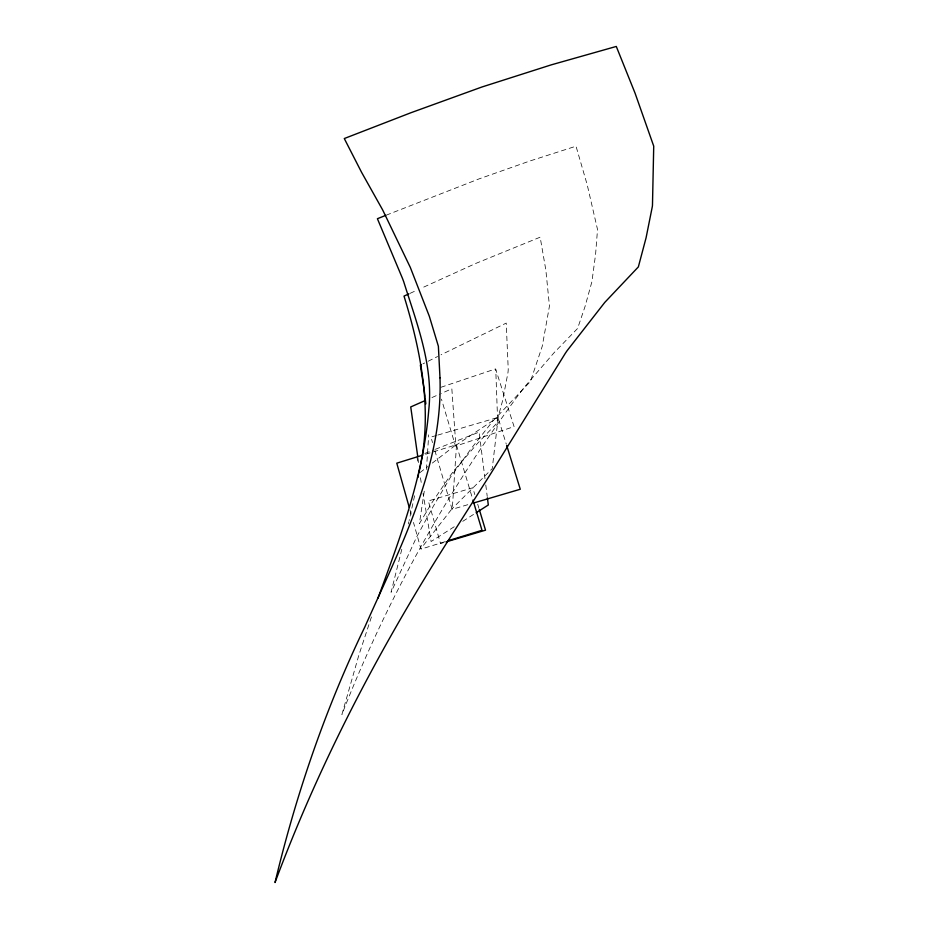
<?xml version="1.0" encoding="UTF-8"?>
<svg xmlns="http://www.w3.org/2000/svg" width="929" height="929" viewBox="0 0 929 929"><rect width="100%" height="100%" fill="white"/><g stroke="black" fill="none" stroke-linecap="round" stroke-linejoin="round"><path stroke-width="0.7" stroke-dasharray="4.64 3.48" d="M456.511 445.165L452.33 508.326L420.86 548.656M426.457 469.459L428.49 438.14A168.068 137.689 -40.1 0 0 428.466 434.853M498.153 417.911L492.242 468.622L451.958 508.837M424.263 491.197L419.409 523.584L431.695 503.088L449.357 476.821A175.674 160.938 -26.6 0 1 454.118 470.538L477.471 443.447L496.307 423.821L502.659 400.445L507.989 372.494A87.256 72.613 -31.1 0 0 508.233 369.359L506.224 323.095L441.054 354.785M414.601 495.761L409.132 520.6M408.284 523.991L408.853 521.726M401.804 549.318L391.063 592.284L416.703 536.869L433.286 506.305L450.693 476.856L471.653 447.975L492.962 420.953L530.459 381.436L542.257 346.227L549.457 306.094L545.869 270.188L540.155 237.185L475.729 263.453L422.103 287.839M371.426 616.984L358.699 655.665L341.918 714.459C386.952 599.031 447.778 489.978 521.726 390.586A182.56 161.367 -10.1 0 1 524.815 386.638L553.916 352.892L577.594 328.448L584.968 306.756L591.924 281.661L595.582 254.349L597.521 229.475L587.186 184.697L576.015 146.201L529.216 161.216L479.155 178.856L386.778 214.959M420.013 472.559L427.839 466.521M432.322 463.072L455.825 444.968L451.842 388.775L441.24 393.455M455.384 445.618L497.514 417.539L495.761 369.463M454.235 526.755L431.114 541.526L423.055 493.38M462.758 521.32L474.916 513.54M422.939 363.854L424.658 362.984M428.106 361.265L437.594 356.515M410.084 293.343L417.307 290.034M431.95 397.554L439.905 394.047M424.832 453.445L434.098 449.799M435.422 449.276L479.132 432.101L485.066 479.259M440.88 387.3L495.587 368.906L514.074 426.608L455.547 446.152L441.449 399.145M425.645 454.246L456.383 444.736L472.547 498.71M444.875 541.746L420.988 549.12L413.486 522.47M443.249 542.722L440.52 543.535L428.304 500.952L472.768 487.783L474.824 494.623M467.798 504.702L452.109 509.324L434.958 450.879M436.467 435.457L430.917 437.083L432.531 442.599M437.849 435.051L498.002 417.423L506.235 443.981M477.703 504.192L478.946 508.302M409.991 510.056L411.152 514.19M416.889 456.569L418.073 463.652M420.442 477.808L421.627 484.892M417.992 458.299L418.596 462.572M485.786 484.984L487.226 496.411"/><path stroke-width="1.39" d="M418.689 473.407C433.286 414.206 421.569 353.241 404.022 296.107L408.865 293.889M417.969 477.425L418.514 474.417M377.94 598.253C400.411 537.264 423.531 475.253 428.757 409.944C433.588 365.852 416.738 323.129 403.732 281.777A219.952 169.891 -7 0 0 402.257 277.876L377.406 218.721L385.93 215.296M476.136 512.762L488.306 504.993L487.411 497.839M421.22 364.714L420.361 365.143L424.042 389.065M425.319 400.492L410.734 406.937L417.795 456.871M422.892 455.094L396.776 463.176L409.213 507.292M447.627 540.899L482 530.285L472.954 500.081M445.978 541.921L485.519 530.18L479.352 509.673M473.325 503.077L520.275 489.246L506.665 445.351M424.239 390.517L424.971 396.416M425.145 397.902L425.83 403.883M439.986 377.848C442.936 467.032 400.051 547.669 364.911 626.796C325.498 708.386 296.026 794.469 275.019 882.55C319.274 763.603 378.254 650.892 446.152 543.813L490.431 474.173L565.215 353.473A134.856 109.692 -14.4 0 1 567.189 350.581L604.779 302.413L638.351 266.913L646.073 237.824L652.309 206.656A46.531 35.314 5.2 0 0 652.472 205.204L653.726 146.155L635.064 93.179L616.287 46.45L551.222 64.867L481.849 87.024L410.839 112.769L344.287 138.537L361.509 172.19L382.028 208.804A138.944 104.025 -12.1 0 1 383.178 210.988L410.293 267.366L429.337 316.313L438.383 346.273L439.986 377.848"/></g></svg>
